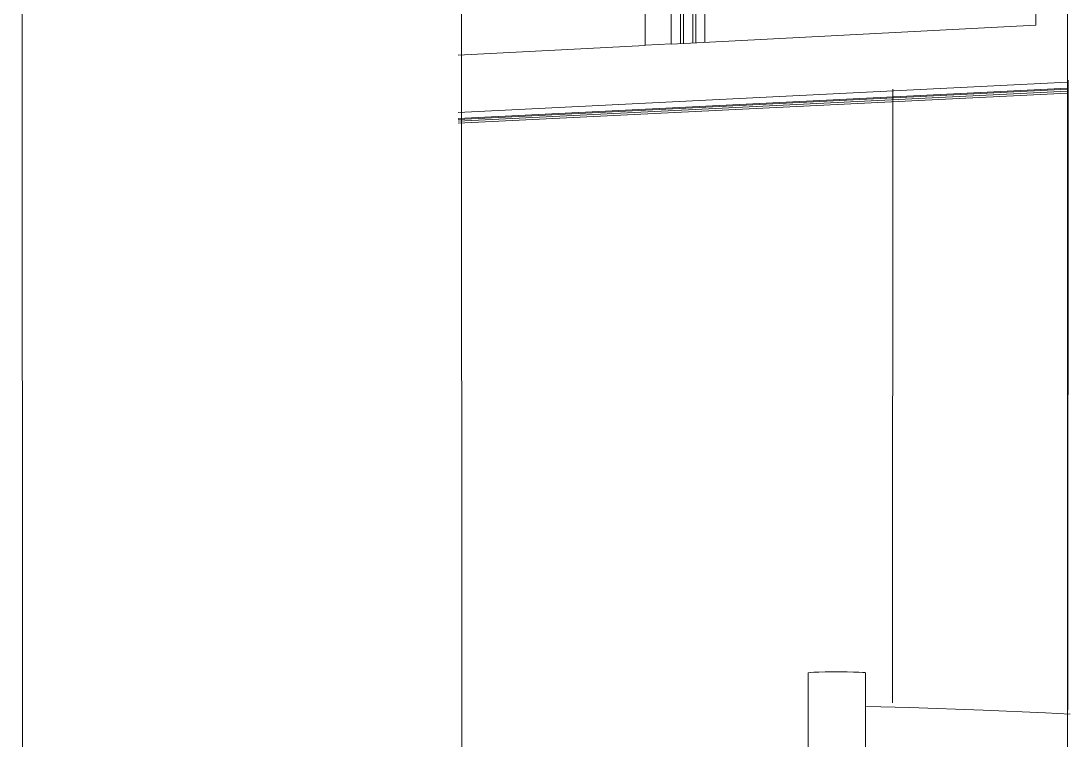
# Model space of a CAD drawing. Header units: inches. Extents: x 205 to 211, y -138 to -29.
# Drawn here: x 210.3572 to 210.4177, y -30.9337 to -30.8923 of the extents above; entities that cross this region are included whole.
import ezdxf

# ---------------------------------------------------------------- set-up
doc = ezdxf.new("R2010")
doc.units = ezdxf.units.IN
doc.header["$MEASUREMENT"] = 0
for name, color, linetype, lineweight in [('A-GLAZ', 151, 'Continuous', 13), ('A-WALL', 113, 'Continuous', 13), ('I-FURN', 30, 'Continuous', 9), ('Q-CASE', 31, 'Continuous', 9)]:
    doc.layers.add(name, color=color, linetype=linetype, lineweight=lineweight)

msp = doc.modelspace()

# ---------------------------------------------------------------- linework, layer by layer
at = {"layer": 'A-GLAZ'}
for p, q in [((210.417523, -30.973029), (210.417555, -30.815681)), ((210.415727, -30.81952), (210.415714, -30.892517)), ((210.393201, -30.821786), (210.393208, -30.893679)), ((210.394706, -30.893602), (210.3947, -30.821634)), ((210.395234, -30.858668), (210.395237, -30.893578)), ((210.395414, -30.893568), (210.395411, -30.858688)), ((210.395941, -30.858748), (210.395944, -30.893539)), ((210.39612, -30.893529), (210.396118, -30.858768)), ((210.396647, -30.858827), (210.396649, -30.893499)), ((210.415714, -30.892517), (210.394706, -30.893607)), ((210.393208, -30.893685), (210.382439, -30.894244)), ((210.393208, -30.893679), (210.394706, -30.893602)), ((210.417542, -30.896153), (210.382438, -30.897887)), ((210.38244, -30.897553), (210.417541, -30.895812))]:
    msp.add_line(p, q, dxfattribs=at)
at = {"layer": 'A-GLAZ', "lineweight": 9}
for p, q in [((210.382438, -30.897887), (210.417542, -30.896153)), ((210.382438, -30.897945), (210.417542, -30.896213)), ((210.417542, -30.896213), (210.382438, -30.897945)), ((210.417542, -30.896213), (210.382438, -30.897945)), ((210.382437, -30.898052), (210.417543, -30.896323)), ((210.417543, -30.896431), (210.382437, -30.898159))]:
    msp.add_line(p, q, dxfattribs=at)
at = {"layer": 'A-WALL'}
for p, q in [((210.417559, -30.93194), (210.417567, -30.895695)), ((210.407466, -30.896197), (210.407463, -30.931536))]:
    msp.add_line(p, q, dxfattribs=at)
at = {"layer": 'I-FURN'}
for p, q in [((210.402604, -30.968702), (210.402604, -30.929804)), ((210.405891, -30.929804), (210.405889, -30.9687))]:
    msp.add_line(p, q, dxfattribs=at)
for points in [[(210.402604, -30.929803, 0), (210.402612, -30.929798, 0), (210.402711, -30.929784, 0), (210.402915, -30.929771, 0)], [(210.402915, -30.929771, 0), (210.40321, -30.929761, 0), (210.403575, -30.929754, 0), (210.403987, -30.92975, 0), (210.404416, -30.929749, 0), (210.404834, -30.929752, 0), (210.405212, -30.929759, 0), (210.405524, -30.929769, 0), (210.405749, -30.929781, 0), (210.405871, -30.929795, 0), (210.405882, -30.929809, 0)], [(210.405948, -30.931746, 0), (210.408442, -30.931812, 0), (210.412669, -30.931949, 0), (210.416266, -30.932103, 0), (210.41768, -30.932177, 0)]]:
    msp.add_polyline3d(points, dxfattribs=at)
at = {"layer": 'Q-CASE'}
for p, q in [((210.35725, -30.771413), (210.357354, -30.957148)), ((210.382605, -30.779949), (210.382648, -30.957413))]:
    msp.add_line(p, q, dxfattribs=at)

doc.saveas('drawing.dxf')
